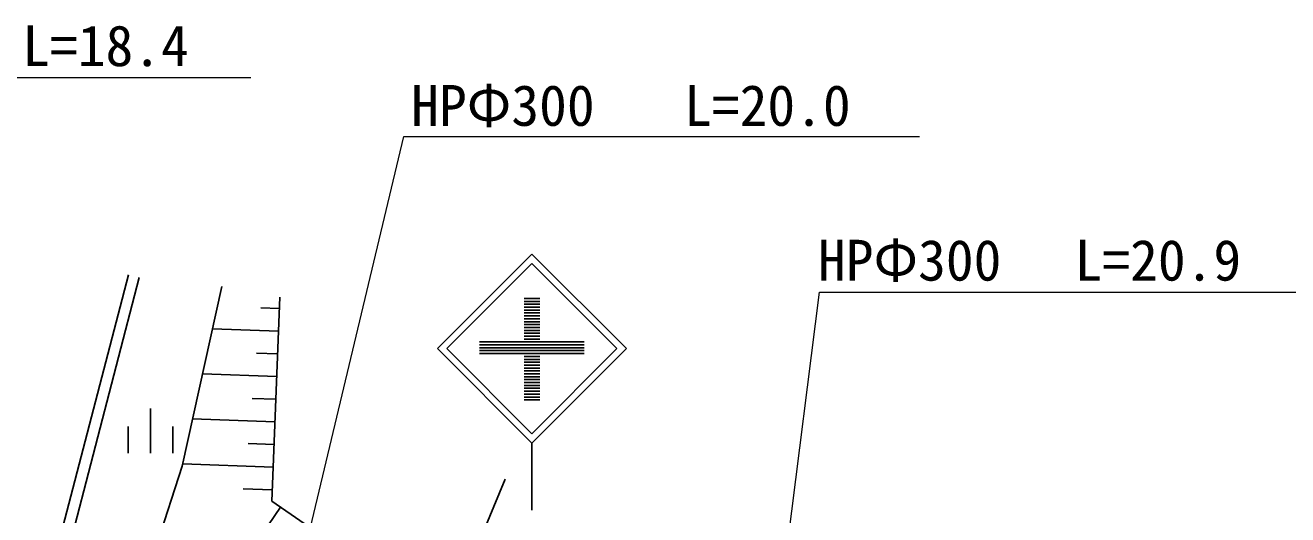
# Model space of a CAD drawing. Units: millimetres, scale not verified. Extents: x 40000 to 680000, y 20000 to 380000.
# Drawn here: x 292182 to 348872, y 278525 to 300484 of the extents above; entities that cross this region are included whole.
import ezdxf
from ezdxf.enums import TextEntityAlignment as Align

# ---------------------------------------------------------------- set-up
doc = ezdxf.new("R2010")
doc.units = ezdxf.units.MM
doc.header["$LTSCALE"] = 1000
for name, color, linetype, lineweight in [('M-BGD', 7, 'Continuous', 25), ('M-STR-HTXT', 7, 'Continuous', 13), ('M-STR-STRC', 7, 'Continuous', 25)]:
    doc.layers.add(name, color=color, linetype=linetype, lineweight=lineweight)
doc.styles.add('ＭＳ ゴシック', font='')
doc.styles.get('ＭＳ ゴシック').set_extended_font_data('MS Gothic')

msp = doc.modelspace()

# ---------------------------------------------------------------- linework, layer by layer
at = {"layer": 'M-BGD'}
for p, q in [((292224, 271636), (296818, 289295)), ((292717, 271548), (297302, 289169)), ((301003, 288762), (299229, 280698)), ((303253, 279129), (303611, 288281)), ((303591, 287773), (302757, 287805)), ((303551, 286756), (300587, 286871)), ((303512, 285739), (302568, 285776)), ((303472, 284722), (300143, 284852)), ((303432, 283705), (302379, 283746)), ((297811, 283285), (297811, 281285)), ((296811, 282485), (296811, 281285)), ((298811, 282485), (298811, 281285)), ((303392, 282688), (299699, 282832)), ((303353, 281671), (302190, 281716)), ((299229, 280698), (296032, 270877)), ((303313, 280654), (299254, 280813)), ((303273, 279637), (301973, 279688)), ((310377, 274257), (303253, 279129)), ((303649, 278858), (297981, 270570))]:
    msp.add_line(p, q, dxfattribs=at)
at = {"layer": 'M-STR-HTXT'}
for p, q in [((279996, 298134), (302313, 298134)), ((303190, 270398), (309178, 295488)), ((309178, 295488), (332333, 295488)), ((325143, 267120), (327852, 288503)), ((327852, 288503), (349542, 288503))]:
    msp.add_line(p, q, dxfattribs=at)
at = {"layer": 'M-STR-STRC'}
for p, q in [((310691, 285976), (314934, 290218)), ((314934, 289794), (311115, 285976)), ((314934, 290218), (319176, 285976)), ((318752, 285976), (314934, 289794)), ((315284, 288226), (314584, 288226)), ((315284, 288096), (314584, 288096)), ((315284, 287966), (314584, 287966)), ((315284, 287836), (314584, 287836)), ((315284, 287706), (314584, 287706)), ((315284, 287576), (314584, 287576)), ((315284, 287446), (314584, 287446)), ((315284, 287316), (314584, 287316)), ((315284, 287186), (314584, 287186)), ((315284, 287056), (314584, 287056)), ((315284, 286926), (314584, 286926)), ((315284, 286796), (314584, 286796)), ((315284, 286666), (314584, 286666)), ((315284, 286536), (314584, 286536)), ((315284, 286406), (314584, 286406)), ((314934, 281733), (310691, 285976)), ((311115, 285976), (314934, 282157)), ((317284, 286276), (312584, 286276)), ((317284, 286146), (312584, 286146)), ((317284, 286016), (312584, 286016)), ((317284, 285886), (312584, 285886)), ((317284, 285756), (312584, 285756)), ((319176, 285976), (314934, 281733)), ((314934, 282157), (318752, 285976)), ((315284, 285626), (314584, 285626)), ((315284, 285496), (314584, 285496)), ((315284, 285366), (314584, 285366)), ((315284, 285236), (314584, 285236)), ((315284, 285106), (314584, 285106)), ((315284, 284976), (314584, 284976)), ((315284, 284846), (314584, 284846)), ((315284, 284716), (314584, 284716)), ((315284, 284586), (314584, 284586)), ((315284, 284456), (314584, 284456)), ((315284, 284326), (314584, 284326)), ((315284, 284196), (314584, 284196)), ((315284, 284066), (314584, 284066)), ((315284, 283936), (314584, 283936)), ((315284, 283806), (314584, 283806)), ((315284, 283676), (314584, 283676)), ((314934, 278733), (314934, 281733)), ((306052, 261723), (313730, 280122))]:
    msp.add_line(p, q, dxfattribs=at)

# ---------------------------------------------------------------- texts
at = {"layer": 'M-STR-HTXT', "style": 'ＭＳ ゴシック'}
for s, p in [('L=18.4', (292046, 298101)), ('HPΦ300', (309512, 295422)), ('L=20.0', (321765, 295422)), ('HPΦ300', (327776, 288478)), ('L=20.9', (339299, 288478))]:
    msp.add_text(s, height=1833, dxfattribs=at).set_placement(p, align=Align.BOTTOM_LEFT)

doc.saveas('drawing.dxf')
